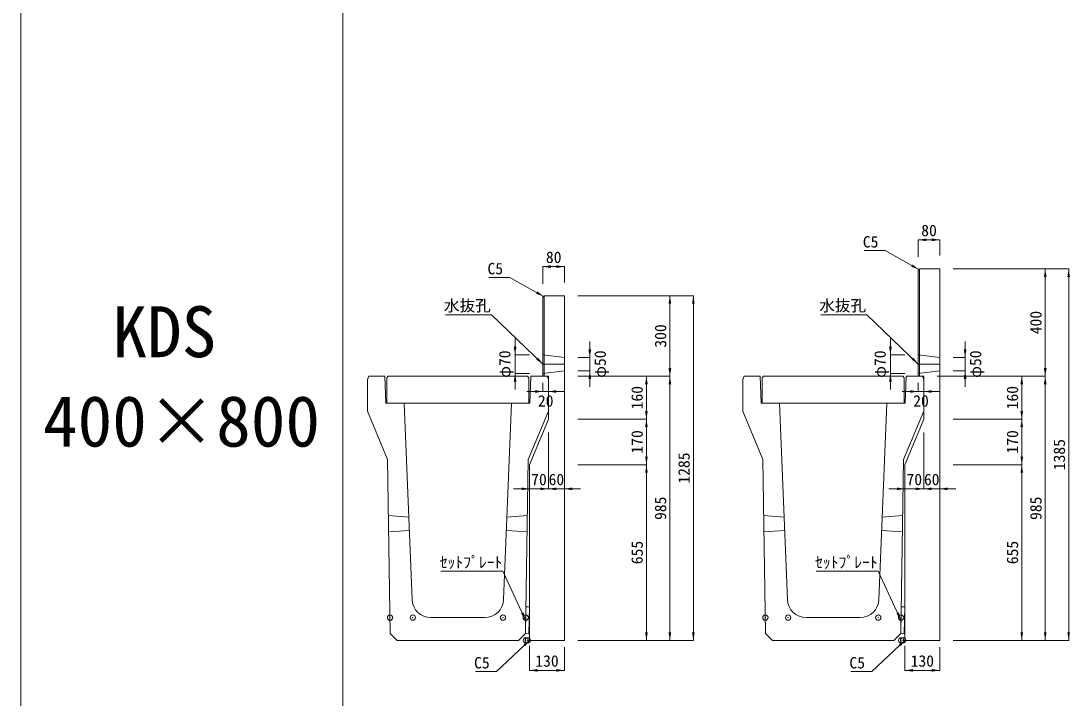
# Model space of a CAD drawing. Units: millimetres at full size, sheet at 1:40. Extents: x 172874 to 199766, y 869448 to 902797.
# Drawn here: x 172874 to 176787, y 875934 to 878458 of the extents above; entities that cross this region are included whole.
import ezdxf
from ezdxf.enums import TextEntityAlignment as Align

# ---------------------------------------------------------------- set-up
doc = ezdxf.new("R2010")
doc.units = ezdxf.units.MM
doc.header["$LTSCALE"] = 40
doc.header["$PDMODE"] = 32
doc.header["$PDSIZE"] = 20
for name, pattern in [('DASHED', [7.5, 6, -1.5]), ('USER1', [28.575, 19.05, -3.175, 3.175, -3.175]), ('USER2', [4.7625, 3.175, -1.5875])]:
    doc.linetypes.add(name, pattern=pattern)
for name, color, linetype, lineweight in [('セットプレート', 3, 'Continuous', 13), ('パネックスKDS', 2, 'Continuous', 13), ('図枠', 5, 'Continuous', 13), ('寸法線', 7, 'Continuous', 13), ('引出線', 4, 'Continuous', 13), ('本体', 2, 'Continuous', 13), ('補助線', 8, 'Continuous', 13)]:
    doc.layers.add(name, color=color, linetype=linetype, lineweight=lineweight)
doc.layers.add('文字', color=7, linetype='Continuous')
doc.styles.add('ＭＳ ゴシック', font='')
doc.styles.get('ＭＳ ゴシック').set_extended_font_data('MS Gothic')

# ---------------------------------------------------------------- blocks, each defined once
blk = doc.blocks.new('filled_arrow')
at = {"color": 0, "linetype": 'Continuous', "lineweight": -2}
blk.add_solid([(7.5, 1.25), (0, 0), (7.5, -1.25)], dxfattribs=at)

msp = doc.modelspace()

# ---------------------------------------------------------------- linework, layer by layer
at = {"layer": 'セットプレート'}
for points in [[(174755.83, 876173.73), (174768.82, 876173.52), (174770.43, 876273.5), (174757.44, 876273.71)], [(176155.83, 876173.73), (176168.82, 876173.52), (176170.43, 876273.5), (176157.44, 876273.71)]]:
    msp.add_lwpolyline(points, close=True, dxfattribs=at)
at = {"layer": 'パネックスKDS'}
for p, q in [((176221.29, 877528.73), (176226.29, 877533.73)), ((176221.29, 877133.73), (176221.29, 877528.73)), ((176226.29, 877533.73), (176301.29, 877533.73)), ((176301.29, 876148.73), (176301.29, 877533.73)), ((174821.29, 877428.73), (174826.29, 877433.73)), ((174826.29, 877433.73), (174901.29, 877433.73)), ((174901.29, 876148.73), (174901.29, 877433.73)), ((174821.29, 877133.73), (174821.29, 877428.73)), ((174821.29, 877133.73), (174841.29, 877133.73)), ((174841.29, 876973.73), (174841.29, 877133.73)), ((176221.29, 877133.73), (176241.29, 877133.73)), ((176241.29, 876973.73), (176241.29, 877133.73)), ((174841.29, 876973.73), (174771.29, 876803.73)), ((176241.29, 876973.73), (176171.29, 876803.73)), ((174771.29, 876153.73), (174771.29, 876803.73)), ((176171.29, 876153.73), (176171.29, 876803.73)), ((174771.29, 876153.73), (174776.29, 876148.73)), ((174776.29, 876148.73), (174901.29, 876148.73)), ((176171.29, 876153.73), (176176.29, 876148.73)), ((176176.29, 876148.73), (176301.29, 876148.73))]:
    msp.add_line(p, q, dxfattribs=at)
at = {"layer": 'パネックスKDS', "lineweight": 5}
for p, q in [((176226.29, 877133.73), (176226.29, 877533.73)), ((174826.29, 877133.73), (174826.29, 877433.73))]:
    msp.add_line(p, q, dxfattribs=at)
at = {"layer": 'パネックスKDS', "linetype": 'DASHED', "lineweight": 9}
for p, q in [((174821.29, 877213.73), (174901.29, 877203.73)), ((176221.29, 877213.73), (176301.29, 877203.73)), ((174821.29, 877143.73), (174901.29, 877153.73)), ((176221.29, 877143.73), (176301.29, 877153.73))]:
    msp.add_line(p, q, dxfattribs=at)
at = {"layer": '図枠'}
for p, q in [((172874.21, 884548.33), (172874.21, 869448.33)), ((174074.21, 884548.33), (174074.21, 869448.33))]:
    msp.add_line(p, q, dxfattribs=at)
at = {"layer": '寸法線'}
for p, q in [((176221.29, 877642.28), (176301.29, 877642.28)), ((176221.29, 877578.73), (176221.29, 877642.28)), ((176301.29, 877583.73), (176301.29, 877642.28)), ((174821.29, 877542.28), (174901.29, 877542.28)), ((174821.29, 877478.73), (174821.29, 877542.28)), ((174901.29, 877483.73), (174901.29, 877542.28)), ((176351.29, 877533.73), (176782.13, 877533.73)), ((176351.29, 877533.73), (176694.63, 877533.73)), ((176694.63, 877133.73), (176694.63, 877533.73)), ((176782.13, 876148.73), (176782.13, 877533.73)), ((174951.29, 877433.73), (175382.13, 877433.73)), ((174951.29, 877433.73), (175294.63, 877433.73)), ((175294.63, 877133.73), (175294.63, 877433.73)), ((175382.13, 876148.73), (175382.13, 877433.73)), ((174717.22, 877273.73), (174717.22, 877083.73)), ((174995.96, 877263.73), (174995.96, 877093.73)), ((176117.22, 877273.73), (176117.22, 877083.73)), ((176395.96, 877263.73), (176395.96, 877093.73)), ((174771.29, 877213.73), (174717.22, 877213.73)), ((174951.29, 877203.73), (174995.96, 877203.73)), ((176171.29, 877213.73), (176117.22, 877213.73)), ((176351.29, 877203.73), (176395.96, 877203.73)), ((174771.29, 877143.73), (174717.22, 877143.73)), ((174951.29, 877153.73), (174995.96, 877153.73)), ((174951.29, 877133.73), (175294.63, 877133.73)), ((174951.29, 877133.73), (175207.13, 877133.73)), ((174951.29, 877133.73), (175294.63, 877133.73)), ((175207.13, 877133.73), (175207.13, 876973.73)), ((175294.63, 877133.73), (175294.63, 876148.73)), ((176171.29, 877143.73), (176117.22, 877143.73)), ((176291.29, 877133.73), (176694.63, 877133.73)), ((176291.29, 877133.73), (176607.13, 877133.73)), ((176351.29, 877153.73), (176395.96, 877153.73)), ((176351.29, 877133.73), (176694.63, 877133.73)), ((176607.13, 877133.73), (176607.13, 876973.73)), ((176694.63, 877133.73), (176694.63, 876148.73)), ((174821.29, 877108.73), (174821.29, 877076.65)), ((174841.29, 877108.73), (174841.29, 877076.65)), ((176221.29, 877108.73), (176221.29, 877076.65)), ((176241.29, 877108.73), (176241.29, 877076.65)), ((174761.29, 877076.65), (174901.29, 877076.65)), ((176161.29, 877076.65), (176301.29, 877076.65)), ((174951.29, 876973.73), (175207.13, 876973.73)), ((174951.29, 876973.73), (175207.13, 876973.73)), ((175207.13, 876973.73), (175207.13, 876803.73)), ((176351.29, 876973.73), (176607.13, 876973.73)), ((176351.29, 876973.73), (176607.13, 876973.73)), ((176607.13, 876973.73), (176607.13, 876803.73)), ((174841.29, 876923.73), (174841.29, 876713.73)), ((176241.29, 876923.73), (176241.29, 876713.73)), ((174951.29, 876803.73), (175207.13, 876803.73)), ((174951.29, 876803.73), (175207.13, 876803.73)), ((175207.13, 876803.73), (175207.13, 876148.73)), ((176351.29, 876803.73), (176607.13, 876803.73)), ((176351.29, 876803.73), (176607.13, 876803.73)), ((176607.13, 876803.73), (176607.13, 876148.73)), ((174771.29, 876751.99), (174771.29, 876713.73)), ((174841.29, 876753.73), (174841.29, 876713.73)), ((174901.29, 876753.73), (174901.29, 876713.73)), ((176171.29, 876751.99), (176171.29, 876713.73)), ((176241.29, 876753.73), (176241.29, 876713.73)), ((176301.29, 876753.73), (176301.29, 876713.73)), ((174901.29, 876713.73), (174711.29, 876713.73)), ((174781.29, 876713.73), (174961.29, 876713.73)), ((176301.29, 876713.73), (176111.29, 876713.73)), ((176181.29, 876713.73), (176361.29, 876713.73)), ((174951.29, 876148.73), (175382.13, 876148.73)), ((174951.29, 876148.73), (175294.63, 876148.73)), ((174951.29, 876148.73), (175207.13, 876148.73)), ((176351.29, 876148.73), (176782.13, 876148.73)), ((176351.29, 876148.73), (176694.63, 876148.73)), ((176351.29, 876148.73), (176607.13, 876148.73)), ((174771.29, 876128.73), (174771.29, 876036.93)), ((174901.29, 876123.73), (174901.29, 876036.93)), ((176171.29, 876128.73), (176171.29, 876036.93)), ((176301.29, 876123.73), (176301.29, 876036.93)), ((174771.29, 876036.93), (174901.29, 876036.93)), ((176171.29, 876036.93), (176301.29, 876036.93))]:
    msp.add_line(p, q, dxfattribs=at)
at = {"layer": '引出線'}
for points in [[(176223.79, 877531.23), (176097.42, 877602.31), (176019.65, 877602.31)], [(174823.79, 877431.23), (174697.42, 877502.31), (174619.65, 877502.31)], [(174821.29, 877178.73), (174628.83, 877362.18), (174457.09, 877362.18)], [(176221.29, 877178.73), (176028.83, 877362.18), (175857.09, 877362.18)], [(174756.63, 876223.72), (174671.79, 876407.18), (174440.43, 876407.18)], [(176156.63, 876223.72), (176071.79, 876407.18), (175840.43, 876407.18)], [(174773.79, 876151.23), (174647.42, 876032.58), (174569.65, 876032.58)], [(176173.79, 876151.23), (176047.42, 876032.58), (175969.65, 876032.58)]]:
    msp.add_lwpolyline(points, dxfattribs=at)
at = {"layer": '本体'}
for p, q in [((174172.29, 877133.73), (174166.29, 877121.73)), ((174166.29, 877121.73), (174166.29, 877003.73)), ((174172.29, 877133.73), (174231.29, 877133.73)), ((174231.29, 877133.73), (174235.29, 877033.73)), ((174776.29, 877133.73), (174772.29, 877033.73)), ((174776.29, 877133.73), (174835.29, 877133.73)), ((174835.29, 877133.73), (174841.29, 877121.73)), ((174841.29, 877121.73), (174841.29, 877003.73)), ((175572.29, 877133.73), (175566.29, 877121.73)), ((175566.29, 877121.73), (175566.29, 877003.73)), ((175572.29, 877133.73), (175631.29, 877133.73)), ((175631.29, 877133.73), (175635.29, 877033.73)), ((176176.29, 877133.73), (176172.29, 877033.73)), ((176176.29, 877133.73), (176235.29, 877133.73)), ((176235.29, 877133.73), (176241.29, 877121.73)), ((176241.29, 877121.73), (176241.29, 877003.73)), ((174166.29, 877003.73), (174241.29, 876823.73)), ((174235.29, 877033.73), (174303.79, 877033.73)), ((174303.79, 877033.73), (174333.1, 876300.93)), ((174703.79, 877033.73), (174674.48, 876300.93)), ((174703.79, 877033.73), (174772.29, 877033.73)), ((174841.29, 877003.73), (174766.29, 876823.73)), ((175566.29, 877003.73), (175641.29, 876823.73)), ((175635.29, 877033.73), (175703.79, 877033.73)), ((175703.79, 877033.73), (175733.1, 876300.93)), ((176103.79, 877033.73), (176074.48, 876300.93)), ((176103.79, 877033.73), (176172.29, 877033.73)), ((176241.29, 877003.73), (176166.29, 876823.73)), ((174241.29, 876823.73), (174251.76, 876173.73)), ((174766.29, 876823.73), (174755.83, 876173.73)), ((175641.29, 876823.73), (175651.76, 876173.73)), ((176166.29, 876823.73), (176155.83, 876173.73)), ((174403.05, 876233.73), (174604.54, 876233.73)), ((175803.05, 876233.73), (176004.54, 876233.73)), ((174251.76, 876173.73), (174277.16, 876148.73)), ((174277.16, 876148.73), (174730.42, 876148.73)), ((174730.42, 876148.73), (174755.83, 876173.73)), ((175651.76, 876173.73), (175677.16, 876148.73)), ((175677.16, 876148.73), (176130.42, 876148.73)), ((176130.42, 876148.73), (176155.83, 876173.73))]:
    msp.add_line(p, q, dxfattribs=at)
at = {"layer": '本体', "linetype": 'USER2'}
for p, q in [((174244.67, 876613.73), (174320.79, 876608.73)), ((174686.79, 876608.73), (174762.91, 876613.73)), ((175644.67, 876613.73), (175720.79, 876608.73)), ((176086.79, 876608.73), (176162.91, 876613.73)), ((174322.79, 876558.73), (174245.64, 876553.73)), ((174761.94, 876553.73), (174684.79, 876558.73)), ((175722.79, 876558.73), (175645.64, 876553.73)), ((176161.94, 876553.73), (176084.79, 876558.73))]:
    msp.add_line(p, q, dxfattribs=at)
at = {"layer": '本体', "lineweight": 20}
for points in [[(174238.79, 877127.73), (174243.79, 877133.73), (174763.79, 877133.73), (174768.79, 877127.73), (174768.79, 877033.73), (174238.79, 877033.73)], [(175638.79, 877127.73), (175643.79, 877133.73), (176163.79, 877133.73), (176168.79, 877127.73), (176168.79, 877033.73), (175638.79, 877033.73)]]:
    msp.add_lwpolyline(points, close=True, dxfattribs=at)
at = {"layer": '本体'}
for centre, start, end in [((174403.05, 876303.73), 182.29061, 270), ((174604.54, 876303.73), 270, 357.70939), ((175803.05, 876303.73), 182.29061, 270), ((176004.54, 876303.73), 270, 357.70939)]:
    msp.add_arc(centre, 70, start, end, dxfattribs=at)
at = {"layer": '補助線', "linetype": 'USER1'}
for p, q in [((174821.29, 877178.73), (174901.29, 877178.73)), ((176221.29, 877178.73), (176301.29, 877178.73))]:
    msp.add_line(p, q, dxfattribs=at)
at = {"layer": '補助線'}
for p in [(174250.79, 876233.73), (174335.79, 876233.73), (174671.79, 876233.73), (174756.79, 876233.73), (175650.79, 876233.73), (175735.79, 876233.73), (176071.79, 876233.73), (176156.79, 876233.73), (174757.29, 876148.73), (174764.29, 876148.73), (174764.29, 876148.73), (176157.29, 876148.73), (176164.29, 876148.73), (176164.29, 876148.73)]:
    msp.add_point(p, dxfattribs=at)

# ---------------------------------------------------------------- block references
at = {"layer": '寸法線', "xscale": 4, "yscale": 4}
for p in [(176221.29, 877642.28), (174821.29, 877542.28), (174841.29, 877076.65), (176241.29, 877076.65), (174841.29, 876713.73), (174901.29, 876713.73), (176241.29, 876713.73), (176301.29, 876713.73), (174771.29, 876036.93), (176171.29, 876036.93)]:
    msp.add_blockref('filled_arrow', p, dxfattribs=at)
for p, rotation in [((176301.29, 877642.28), 180), ((174901.29, 877542.28), 180), ((176694.63, 877533.73), 270), ((176782.13, 877533.73), 270), ((175294.63, 877433.73), 270), ((175382.13, 877433.73), 270), ((174717.22, 877213.73), 90), ((176117.22, 877213.73), 90), ((174995.96, 877203.73), 90), ((176395.96, 877203.73), 90), ((175294.63, 877133.73), 90), ((176694.63, 877133.73), 90), ((174717.22, 877143.73), 270), ((174995.96, 877153.73), 270), ((175207.13, 877133.73), 270), ((175294.63, 877133.73), 270), ((176117.22, 877143.73), 270), ((176395.96, 877153.73), 270), ((176607.13, 877133.73), 270), ((176694.63, 877133.73), 270), ((174821.29, 877076.65), 180), ((176221.29, 877076.65), 180), ((175207.13, 876973.73), 90), ((176607.13, 876973.73), 90), ((175207.13, 876973.73), 270), ((176607.13, 876973.73), 270), ((175207.13, 876803.73), 90), ((176607.13, 876803.73), 90), ((175207.13, 876803.73), 270), ((176607.13, 876803.73), 270), ((174771.29, 876713.73), 180), ((174841.29, 876713.73), 180), ((176171.29, 876713.73), 180), ((176241.29, 876713.73), 180), ((175207.13, 876148.73), 90), ((175294.63, 876148.73), 90), ((175382.13, 876148.73), 90), ((176607.13, 876148.73), 90), ((176694.63, 876148.73), 90), ((176782.13, 876148.73), 90), ((174901.29, 876036.93), 180), ((176301.29, 876036.93), 180)]:
    msp.add_blockref('filled_arrow', p, dxfattribs=dict(at, rotation=rotation))
at = {"layer": '引出線', "xscale": 4, "yscale": 4}
for p, rotation in [((176223.79, 877531.23), 150.6), ((174823.79, 877431.23), 150.6), ((174821.29, 877178.73), 136.4), ((176221.29, 877178.73), 136.4), ((174756.63, 876223.72), 114.8), ((176156.63, 876223.72), 114.8), ((174773.79, 876151.23), 223.2), ((176173.79, 876151.23), 223.2)]:
    msp.add_blockref('filled_arrow', p, dxfattribs=dict(at, rotation=rotation))

# ---------------------------------------------------------------- texts
at = {"layer": '寸法線', "style": 'ＭＳ ゴシック'}
for s, p in [('80', (176261.29, 877677.28)), ('80', (174861.29, 877577.28)), ('20', (174831.29, 877041.65)), ('20', (176231.29, 877041.65)), ('70', (174806.29, 876748.73)), ('60', (174871.29, 876748.73)), ('70', (176206.29, 876748.73)), ('60', (176271.29, 876748.73)), ('130', (174836.29, 876071.93)), ('130', (176236.29, 876071.93))]:
    msp.add_text(s, height=42.72, dxfattribs=at).set_placement(p, align=Align.MIDDLE_CENTER)
for s, p in [('400', (176659.63, 877333.73)), ('300', (175259.63, 877283.73)), ('φ70', (174678.56, 877178.73)), ('φ50', (175034.62, 877178.73)), ('φ70', (176078.56, 877178.73)), ('φ50', (176434.62, 877178.73)), ('160', (175172.13, 877053.73)), ('160', (176572.13, 877053.73)), ('170', (175172.13, 876888.73)), ('170', (176572.13, 876888.73)), ('1385', (176747.13, 876841.23)), ('1285', (175347.13, 876791.23)), ('985', (175259.63, 876641.23)), ('985', (176659.63, 876641.23)), ('655', (175172.13, 876476.23)), ('655', (176572.13, 876476.23))]:
    msp.add_text(s, height=42.72, rotation=90, dxfattribs=at).set_placement(p, align=Align.MIDDLE_CENTER)
at = {"layer": '引出線', "style": 'ＭＳ ゴシック'}
for s, p in [('C5', (176072.42, 877656.31)), ('C5', (174672.42, 877556.31)), ('水抜孔', (174626.58, 877418.46)), ('水抜孔', (176026.58, 877418.46)), ('ｾｯﾄﾌﾟﾚｰﾄ', (174669.54, 876461.18)), ('ｾｯﾄﾌﾟﾚｰﾄ', (176069.54, 876461.18)), ('C5', (174622.42, 876086.58)), ('C5', (176022.42, 876086.58))]:
    msp.add_text(s, height=42.72, dxfattribs=at).set_placement(p, align=Align.TOP_RIGHT)
at = {"layer": '文字', "style": 'ＭＳ ゴシック'}
for s, p in [('KDS ', (173215.21, 877394.5)), ('400×800', (172956.21, 877061.16))]:
    msp.add_text(s, height=189.9, dxfattribs=at).set_placement(p, align=Align.TOP_LEFT)

doc.saveas('drawing.dxf')
